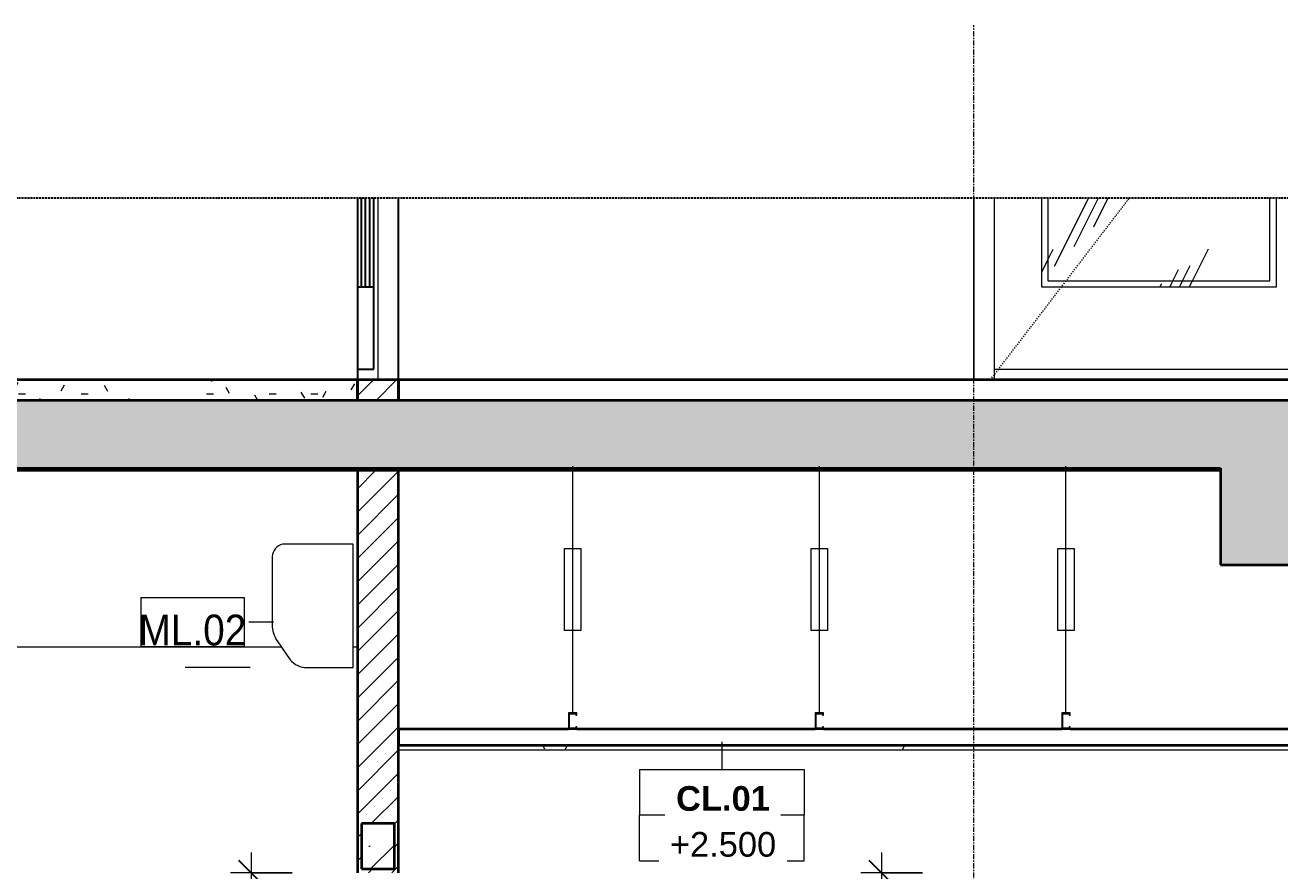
# Model space of a CAD drawing. Header units: millimetres. Extents: x 41758 to 237109, y 3795 to 78637.
# Drawn here: x 114094 to 117147, y 7805 to 9864 of the extents above; entities that cross this region are included whole.
import ezdxf

# ---------------------------------------------------------------- set-up
doc = ezdxf.new("R2010")
doc.units = ezdxf.units.MM
for name, pattern in [('Centre', [31.75, 6.35, -4.7625, 15.875, -4.7625]), ('Dash', [6, 3, -3]), ('Grid Line', [22.225, 12.7, -3.175, 3.175, -3.175]), ('Hidden', [7.14375, 4.7625, -2.38125]), ('IMPORT-CENTER _2_', [40.64, 25.4, -5.08, 5.08, -5.08])]:
    doc.linetypes.add(name, pattern=pattern)
for name, color, linetype, lineweight in [('0-5', 130, 'Continuous', 5), ('A-ANNO-DIMS', 211, 'Continuous', 9), ('A-ANNO-DIMS-50', 211, 'Continuous', 9), ('A-CLNG-1', 250, 'Continuous', 35), ('A-CLNG-FNSH-1', 7, 'Continuous', 18), ('A-CLNG-IDEN', 151, 'Continuous', 9), ('A-CLNG-PATT-1', 7, 'Continuous', 18), ('A-DETL-GENF', 92, 'Continuous', 18), ('A-DETL-GENF-4', 9, 'Continuous', 18), ('A-DETL-GENF-5', 92, 'Hidden', 25), ('A-DETL-GENF-HDLN-1', 7, 'Dash', 18), ('A-DETL-GENF-HDLN-2', 1, 'Continuous', 18), ('A-DETL-MEDM', 33, 'Continuous', 35), ('A-DOOR', 31, 'Continuous', 18), ('A-DOOR-1', 7, 'Continuous', 18), ('A-DOOR-3', 10, 'Continuous', 25), ('A-FLOR-FNSH-1', 250, 'Continuous', 35), ('A-FLOR-LEVL-2', 51, 'Centre', 9), ('A-FLOR-PATT-1', 253, 'Continuous', 18), ('A-FLOR-PATT-4', 67, 'Continuous', 18), ('A-WALL-2', 250, 'Continuous', 35), ('A-WALL-3', 7, 'Continuous', 18), ('A-WALL-PATT-1', 9, 'Continuous', 18), ('G-IMPT', 8, 'Continuous', 18), ('G-IMPT-3', 8, 'IMPORT-CENTER _2_', 18), ('M-EQPM', 50, 'Continuous', 18), ('M-EQPM-1', 7, 'Continuous', 18), ('M-EQPM-2', 50, 'Continuous', 25), ('M-EQPM-IDEN', 50, 'Continuous', 9), ('S-BEAM-2', 7, 'Continuous', 18), ('S-GRID-1', 1, 'Grid Line', 9)]:
    doc.layers.add(name, color=color, linetype=linetype, lineweight=lineweight)
doc.styles.add('Arial_1', font='arial.ttf', dxfattribs={"width": 0.9, "height": 75})
doc.styles.add('Arial_2', font='arial.ttf', dxfattribs={"height": 60})
doc.styles.add('Arial_B_3', font='arialbd.ttf', dxfattribs={"height": 60})
doc.styles.add('UTM Avo', font='', dxfattribs={"width": 0.9, "height": 125})
doc.styles.get('UTM Avo').set_extended_font_data('UTM Avo')
doc.dimstyles.new('1_Dim_chi_tiet_2_5', dxfattribs={"dimscale": 304.8, "dimtxt": 124.912619, "dimasz": 0.19685, "dimexe": 0.164042, "dimexo": 0.0625, "dimgap": 0.016404, "dimtad": 1, "dimdec": 0, "dimrnd": 5, "dimzin": 0, "dimdsep": 46, "dimtxsty": 'UTM Avo', "dimblk1": 'OBLIQUE', "dimblk2": 'OBLIQUE', "dimsah": 1, "dimcen": 0.09, "dimdle": 0.164042, "dimazin": 0, "dimtfac": 1, "dimtdec": 4, "dimtix": 1, "dimtmove": 0, "dimatfit": 3, "dimfxl": 0.328084, "dimfxlon": 1, "dimtvp": 1, "dimtolj": 1, "dimtzin": 0, "dimarcsym": 2})
pattern_1 = [(50, (49918.1, 15875), (364.368, -31.878), [38.1, -419.1]), (355, (49918.1, 15875), (-70.486, 382.113), [30.48, -335.28]), (100.451, (49948.46, 15872.34), (293.885, 350.233), [32.38, -356.18]), (46.184, (49918.1, 15976.6), (542.158, -84.086), [57.15, -628.65]), (96.636, (49963.3, 15969.6), (474.805, 494.855), [48.57, -534.27]), (351.184, (49918.1, 15976.6), (474.81, 494.85), [45.72, -502.92]), (21, (49968.9, 15951.2), (303.228, -204.53), [38.1, -419.1]), (326, (49968.9, 15951.2), (123.604, 368.376), [30.48, -335.28]), (71.451, (49994.17, 15934.16), (426.834, 163.843), [32.38, -356.18]), (37.5, (49918.1, 15875), (6.1766, 169.1102), [3.353, -327.863, 3.353, -337.007, -336.55]), (37.5, (49918.1, 15875), (6.1766, 169.1102), [-671.576, 3.353, -333.197]), (7.5, (49918.1, 15875), (133.639, 200.3615), [3.353, -190.703, 3.353, -320.243, -128.27]), (7.5, (49918.1, 15875), (133.639, 200.3615), [-517.652, 3.353, -124.917]), (327.5, (49804.81, 15875), (271.1818, -11.4584), [3.353, -123.647, 3.353, -392.887, -525.78]), (327.5, (49804.81, 15875), (271.1818, -11.4584), [-523.24, 3.353, -522.427]), (317.5, (49754.01, 15875), (296.2585, 50.853), [3.353, -161.747, 3.353, -259.791, -373.38]), (317.5, (49754.01, 15875), (296.2585, 50.853), [-428.244, 3.353, -370.027]), (45, (49918.1, 15875), (-125.7236, 125.7236), []), (45, (49918.1, 16065.5), (-125.7236, 125.7236), [])]
pattern_2 = [(45, (49918.096, 15875), (-28.28427, 28.28427), [])]
pattern_3 = [(63.435, (49981.6, 15906.75), (-255.583, 766.747), [317.5, -190.5, 317.5, -190.5, -403.903]), (63.435, (49981.6, 15906.75), (-255.583, 766.747), [-1016, 127, -276.9]), (63.435, (49965.7, 15922.6), (-255.583, 766.747), [254, -317.5, 190.5, -190.5, -467.403]), (63.435, (49965.7, 15922.6), (-255.583, 766.747), [-952.5, 222.25, -245.15]), (63.435, (49965.7, 15970.25), (-255.583, 766.747), [190.5, -381, 127, -190.5, -530.903]), (63.435, (49965.7, 15970.25), (-255.583, 766.747), [-889, 285.75, -245.15]), (63.435, (50013.35, 15922.6), (-255.583, 766.747), [190.5, -381, 158.75, -689.653]), (63.435, (50060.97, 15970.25), (-255.583, 766.747), [95.25, -476.25, 63.5, -784.903]), (63.435, (49981.6, 16049.6), (-255.583, 766.747), [63.5, -476.25, 63.5, -254, -562.653]), (63.435, (49981.6, 16049.6), (-255.583, 766.747), [-857.25, 158.75, -403.9]), (63.435, (50267.35, 16002), (-255.583, 766.747), [317.5, -476.25, 381, -251.503]), (63.435, (50267.35, 15954.4), (-255.583, 766.747), [444.5, -317.5, 476.25, -188.003]), (63.435, (50299.1, 15970.25), (-255.583, 766.747), [508, -254, 381, -276.903]), (63.435, (50346.7, 16017.9), (-255.583, 766.747), [317.5, -444.5, 254, -403.903]), (63.435, (50299.1, 16113.1), (-255.583, 766.747), [158.75, -635, 190.5, -435.653]), (63.435, (50394.35, 16065.5), (-255.583, 766.747), [127, -635, 127, -530.903])]
pattern_4 = [(50, (117468.22, 15875), (364.368, -31.878), [38.1, -419.1]), (355, (117468.22, 15875), (-70.486, 382.113), [30.48, -335.28]), (100.451, (117498.6, 15872.34), (293.885, 350.233), [32.38, -356.18]), (46.184, (117468.2, 15976.6), (542.158, -84.086), [57.15, -628.65]), (96.636, (117513.4, 15969.6), (474.805, 494.855), [48.57, -534.27]), (351.184, (117468.2, 15976.6), (474.81, 494.85), [45.72, -502.92]), (21, (117519.02, 15951.2), (303.2285, -204.5305), [38.1, -419.1]), (326, (117519.02, 15951.2), (123.604, 368.376), [30.48, -335.28]), (71.451, (117544.3, 15934.16), (426.834, 163.843), [32.38, -356.18]), (37.5, (117468.22, 15875), (6.1766, 169.1102), [3.353, -327.863, 3.353, -337.007, -336.55]), (37.5, (117468.22, 15875), (6.1766, 169.1102), [-671.576, 3.353, -333.197]), (7.5, (117468.22, 15875), (133.639, 200.3615), [3.353, -190.703, 3.353, -320.243, -128.27]), (7.5, (117468.22, 15875), (133.639, 200.3615), [-517.652, 3.353, -124.917]), (327.5, (117354.94, 15875), (271.1818, -11.4584), [3.353, -123.647, 3.353, -392.887, -525.78]), (327.5, (117354.94, 15875), (271.1818, -11.4584), [-523.24, 3.353, -522.427]), (317.5, (117304.14, 15875), (296.2585, 50.853), [3.353, -161.747, 3.353, -259.791, -373.38]), (317.5, (117304.14, 15875), (296.2585, 50.853), [-428.244, 3.353, -370.027]), (45, (117468.22, 15875), (-125.7236, 125.7236), []), (45, (117468.22, 16065.5), (-125.7236, 125.7236), [])]

# ---------------------------------------------------------------- blocks, each defined once
blk = doc.blocks.new('NCV_TKTC_KET CAU_rvt-6-TKCS_CĂN HỘ LOẠI 6 - MẶT CẮT 5')
at = {"layer": 'A-FLOR-PATT-1'}
h = blk.add_hatch(dxfattribs=at)
h.set_pattern_fill('FP_26', color=256, style=0, pattern_type=2)
h.set_pattern_definition(pattern_1)
h.paths.add_polyline_path([(49452.6, 8780), (49452.6, 8785), (45152.6, 8785), (45152.6, 8780), (49335.7, 8780)])
h.paths.add_polyline_path([(53211.3, 8780), (53211.3, 8785), (52952.6, 8785), (52952.6, 8780), (52988.1, 8780)])
h.paths.add_polyline_path([(49897.6, 8780), (52552.6, 8780), (52552.6, 8785), (49652.6, 8785), (49652.6, 8780)])
h = blk.add_hatch(dxfattribs=at)
h.set_pattern_fill('FP_26', color=256, style=0, pattern_type=2)
h.set_pattern_definition(pattern_1)
h.paths.add_polyline_path([(49452.6, 8780), (49452.6, 8785), (45152.6, 8785), (45152.6, 8780), (49335.7, 8780)])
h.paths.add_polyline_path([(53211.3, 8780), (53211.3, 8785), (52952.6, 8785), (52952.6, 8780), (52988.1, 8780)])
h.paths.add_polyline_path([(49897.6, 8780), (52552.6, 8780), (52552.6, 8785), (49652.6, 8785), (49652.6, 8780)])
at = {"layer": 'A-FLOR-FNSH-1'}
blk.add_line((45152.6, 8780), (49452.6, 8780), dxfattribs=at)
at = {"layer": 'S-BEAM-2'}
for p, q in [((44802.6, 8350), (47167.6, 8350)), ((47342.6, 8350), (47352.6, 8350))]:
    blk.add_line(p, q, dxfattribs=at)
blk = doc.blocks.new('Air_Conditioner_on_wall_20381 - Air_Conditioner_on_wall_20381-806652-TKCS_CĂN HỘ LOẠI 6 - MẶT CẮT 5')
at = {"layer": 'M-EQPM-1'}
for p, q in [((47342.6, 8600), (47170.4, 8600)), ((47342.6, 8300), (47342.6, 8600)), ((47145.2, 8570), (47145.2, 8404.1)), ((47157.2, 8364.8), (47189.2, 8319.1)), ((46963.4, 8300), (46933.5, 8300)), ((46963.4, 8300), (46933.5, 8300)), ((47091.7, 8300), (46933.5, 8300)), ((46963.4, 8300), (46933.5, 8300)), ((46963.4, 8300), (46933.5, 8300)), ((47091.7, 8300), (46933.5, 8300)), ((46963.4, 8300), (46933.5, 8300)), ((46963.4, 8300), (46933.5, 8300)), ((47091.7, 8300), (46933.5, 8300)), ((46963.4, 8300), (46933.5, 8300)), ((46963.4, 8300), (46933.5, 8300)), ((47091.7, 8300), (46933.5, 8300)), ((47230.2, 8300), (47342.6, 8300))]:
    blk.add_line(p, q, dxfattribs=at)
for centre, radius, start, end in [((47178.3, 8567.8), 33.1, 103.7944, 176.2056), ((47224.5, 8406.8), 79.3, 181.9739, 211.9739), ((47230.2, 8353.6), 53.6, 220.0167, 269.9833)]:
    blk.add_arc(centre, radius, start, end, dxfattribs=at)
blk = doc.blocks.new('NCV_TKTC_TANG 2_rvt-6-TKCS_CĂN HỘ LOẠI 6 - MẶT CẮT 5')
at = {"layer": 'A-CLNG-PATT-1'}
h = blk.add_hatch(dxfattribs=at)
h.set_pattern_fill('FP_27', color=256, style=0, pattern_type=2)
h.set_pattern_definition([(0, (49918.1, 15875), (406.4, 101.6), [16.764, -288.036, 16.764, -288.036, -1625.6]), (0, (49918.1, 15875), (406.4, 101.6), [-609.6, 16.764, -592.836, 16.764, -288.036, -711.2]), (0, (49918.1, 15875), (406.4, 101.6), [-1524, 16.764, -186.436, 16.764, -491.236]), (120, (50070.5, 15925.8), (-291.1882, 301.1527), [16.764, -288.036, 16.764, -288.036, -1625.6]), (120, (50070.5, 15925.8), (-291.1882, 301.1527), [-609.6, 16.764, -592.836, 16.764, -288.036, -711.2]), (120, (50070.5, 15925.8), (-291.1882, 301.1527), [-1524, 16.764, -186.436, 16.764, -491.236]), (240, (50121.3, 16129), (-115.2118, -402.7527), [16.764, -288.036, 16.764, -288.036, -1625.6]), (240, (50121.3, 16129), (-115.2118, -402.7527), [-609.6, 16.764, -592.836, 16.764, -288.036, -711.2]), (240, (50121.3, 16129), (-115.2118, -402.7527), [-1524, 16.764, -186.436, 16.764, -491.236])])
h.paths.add_polyline_path([(49952.6, 8100), (49962.6, 8100), (49962.6, 8110), (47452.6, 8110), (47452.6, 8100), (49952.5, 8100)])
at = {"layer": 'A-WALL-PATT-1'}
h = blk.add_hatch(dxfattribs=at)
h.set_pattern_fill('FP_25', color=256, style=0, pattern_type=2)
h.set_pattern_definition(pattern_2)
h.paths.add_polyline_path([(47452.6, 5550), (47452.6, 5600), (47352.6, 5600), (47352.6, 5550), (47425.2, 5550)])
h.paths.add_polyline_path([(47352.6, 7800), (47452.6, 7800), (47452.6, 8780), (47352.6, 8780), (47352.6, 7810)])
h.paths.add_polyline_path([(47362.6, 7810), (47362.6, 7920), (47442.6, 7920), (47442.6, 7810), (47425.2, 7810)])
at = {"layer": 'A-CLNG-1'}
for p, q in [((45152.6, 8780), (47352.6, 8780)), ((47352.6, 8780), (47352.6, 8785)), ((47866.5, 8150), (47452.6, 8150)), ((47452.6, 8150), (47452.6, 8110)), ((48466.5, 8150), (47886.5, 8150)), ((49066.5, 8150), (48486.5, 8150)), ((49666.5, 8150), (49086.5, 8150)), ((49962.6, 8110), (47452.6, 8110))]:
    blk.add_line(p, q, dxfattribs=at)
at = {"layer": 'A-CLNG-FNSH-1'}
for p, q in [((47452.6, 8110), (47452.6, 8100)), ((47452.6, 8100), (49962.6, 8100))]:
    blk.add_line(p, q, dxfattribs=at)
at = {"layer": 'A-WALL-2'}
for p, q in [((47452.6, 8780), (47352.6, 8780)), ((47352.6, 8780), (47352.6, 7800)), ((47452.6, 7800), (47452.6, 8780))]:
    blk.add_line(p, q, dxfattribs=at)
at = {"layer": 'M-EQPM'}
blk.add_blockref('Air_Conditioner_on_wall_20381 - Air_Conditioner_on_wall_20381-806652-TKCS_CĂN HỘ LOẠI 6 - MẶT CẮT 5', (0, 0), dxfattribs=at)
blk = doc.blocks.new('DOOR_CW_01 CANH MO-PANEL KINH - DIW_01-900x2200-CỬA GỖ VÂN LAMINATE-V71-TKCS_CĂN HỘ LOẠI 6 - MẶT CẮT 5')
at = {"layer": 'A-DOOR-1'}
for p, q in [((47352.6, 9442.8), (47352.6, 9000)), ((47402.6, 9442.8), (47402.6, 9000)), ((47452.6, 9442.8), (47452.6, 9000))]:
    blk.add_line(p, q, dxfattribs=at)
at = {"layer": 'A-DOOR-3'}
for p, q in [((47352.6, 9442.8), (47352.6, 9000)), ((47352.6, 9442.8), (47352.6, 9000)), ((47362.6, 9226), (47362.6, 9442.8)), ((47372.6, 9226), (47372.6, 9442.8)), ((47382.6, 9226), (47382.6, 9442.8)), ((47392.6, 9026), (47392.6, 9442.8)), ((47452.6, 9000), (47452.6, 9442.8)), ((47452.6, 9000), (47452.6, 9442.8)), ((47392.6, 9226), (47352.6, 9226)), ((47352.6, 9026), (47392.6, 9026))]:
    blk.add_line(p, q, dxfattribs=at)
blk = doc.blocks.new('DOOR_CW_01 CANH MO-PANEL KINH - DIW_01-900x2200-CỬA GỖ VÂN LAMINATE-V72-TKCS_CĂN HỘ LOẠI 6 - MẶT CẮT 5')
at = {"layer": 'A-DETL-GENF-HDLN-2'}
h = blk.add_hatch(dxfattribs=at)
h.set_pattern_fill('FP_31', color=256, style=0, pattern_type=2)
h.set_pattern_definition(pattern_3)
h.paths.add_polyline_path([(49279.5, 9226), (49587.6, 9226), (49587.6, 9442.8), (49572.6, 9442.8), (49572.6, 9241), (49032.6, 9241), (49032.6, 9442.8), (49017.6, 9442.8), (49017.6, 9226), (49032.7, 9226)])
h = blk.add_hatch(dxfattribs=at)
h.set_pattern_fill('FP_31', color=256, style=0, pattern_type=2)
h.set_pattern_definition(pattern_3)
h.paths.add_polyline_path([(49279.5, 9241), (49572.6, 9241), (49572.6, 9442.8), (49032.6, 9442.8), (49032.6, 9241)])
at = {"layer": 'A-DETL-GENF-HDLN-1'}
blk.add_line((48892.6, 9000), (49230.8, 9442.8), dxfattribs=at)
at = {"layer": 'A-DOOR-1'}
for p, q in [((48852.6, 9442.8), (48852.6, 9000)), ((48902.6, 9000), (48902.6, 9442.8)), ((49017.6, 9226), (49017.6, 9442.8)), ((49032.6, 9442.8), (49032.6, 9241)), ((49572.6, 9241), (49572.6, 9442.8)), ((49587.6, 9442.8), (49587.6, 9226)), ((49702.6, 9442.8), (49702.6, 9000)), ((49752.6, 9000), (49752.6, 9442.8)), ((49587.6, 9226), (49017.6, 9226)), ((49032.6, 9241), (49572.6, 9241)), ((48902.6, 9026), (49702.6, 9026))]:
    blk.add_line(p, q, dxfattribs=at)
blk = doc.blocks.new('NCV_TKTC_TANG 3 - 4_rvt-7-TKCS_CĂN HỘ LOẠI 6 - MẶT CẮT 5')
at = {"layer": 'A-FLOR-PATT-4'}
h = blk.add_hatch(dxfattribs=at)
h.set_pattern_fill('FP_29', color=256, style=0, pattern_type=2)
h.set_pattern_definition([(0, (49918.096, 15875), (203.2, 50.8), [16.764, -135.636, 16.764, -135.636, -812.8]), (0, (49918.096, 15875), (203.2, 50.8), [-304.8, 16.764, -288.036, 16.764, -135.636, -355.6]), (0, (49918.096, 15875), (203.2, 50.8), [-762, 16.764, -84.836, 16.764, -237.236]), (120, (49994.296, 15900.4), (-145.5941, 150.57636), [16.764, -135.636, 16.764, -135.636, -812.8]), (120, (49994.296, 15900.4), (-145.5941, 150.57636), [-304.8, 16.764, -288.036, 16.764, -135.636, -355.6]), (120, (49994.296, 15900.4), (-145.5941, 150.57636), [-762, 16.764, -84.836, 16.764, -237.236]), (240, (50019.696, 16002), (-57.6059, -201.37636), [16.764, -135.636, 16.764, -135.636, -812.8]), (240, (50019.696, 16002), (-57.6059, -201.37636), [-304.8, 16.764, -288.036, 16.764, -135.636, -355.6]), (240, (50019.696, 16002), (-57.6059, -201.37636), [-762, 16.764, -84.836, 16.764, -237.236])])
h.paths.add_polyline_path([(44652.6, 8950), (47352.6, 8950), (47352.6, 9000), (44652.6, 9000)])
at = {"layer": 'A-WALL-PATT-1'}
h = blk.add_hatch(dxfattribs=at)
h.set_pattern_fill('FP_25', color=256, style=0, pattern_type=2)
h.set_pattern_definition(pattern_2)
h.paths.add_polyline_path([(47425.2, 8950), (47452.6, 8950), (47452.6, 9000), (47352.6, 9000), (47352.6, 8950), (47402.6, 8950)])
at = {"layer": 'A-FLOR-FNSH-1'}
for p, q in [((47352.6, 9000), (44652.6, 9000)), ((47352.6, 8950), (47352.6, 9000)), ((52652.6, 9000), (47452.6, 9000)), ((47452.6, 9000), (47452.6, 8950))]:
    blk.add_line(p, q, dxfattribs=at)
at = {"layer": 'A-WALL-2'}
for p, q in [((47452.6, 9000), (47352.6, 9000)), ((47352.6, 9000), (47352.6, 8950)), ((47452.6, 8950), (47452.6, 9000))]:
    blk.add_line(p, q, dxfattribs=at)
at = {"layer": 'A-WALL-3'}
for p, q in [((48852.6, 9100), (48852.6, 9442.8)), ((48852.6, 9000), (48852.6, 9100))]:
    blk.add_line(p, q, dxfattribs=at)
at = {"layer": 'A-DOOR'}
for name in ['DOOR_CW_01 CANH MO-PANEL KINH - DIW_01-900x2200-CỬA GỖ VÂN LAMINATE-V71-TKCS_CĂN HỘ LOẠI 6 - MẶT CẮT 5', 'DOOR_CW_01 CANH MO-PANEL KINH - DIW_01-900x2200-CỬA GỖ VÂN LAMINATE-V72-TKCS_CĂN HỘ LOẠI 6 - MẶT CẮT 5']:
    blk.add_blockref(name, (0, 0), dxfattribs=at)
blk = doc.blocks.new('TKTC_XREF_251221_MB TANG 2-7 - TKTC_XREF_260130_MB TANG 2-5_dwg_$cc-4746802-TKCS_CĂN HỘ LOẠI 6 - MẶT CẮT 5')
at = {"layer": 'G-IMPT-3'}
for p, q in [((46981.2, 5600), (46860.1, 5600)), ((46921.1, 5600), (46920.2, 5600))]:
    blk.add_line(p, q, dxfattribs=at)
at = {"layer": 'M-EQPM'}
for p, q in [((46965.6, 5600), (46875.7, 5600)), ((46875.7, 5600), (46920.7, 5600)), ((46920.3, 5600), (46920.3, 5600)), ((46920.7, 5600), (46965.6, 5600))]:
    blk.add_line(p, q, dxfattribs=at)
blk = doc.blocks.new('TKTC_XREF_251221_MB TANG 2-7 - TKTC_XREF_260130_MB TANG 2-5_dwg_CUM U_DN100-4746799-TKCS_CĂN HỘ LOẠI 6 - MẶT CẮT 5')
at = {"layer": 'G-IMPT'}
for p, q in [((46864.4, 5600), (46866.6, 5600)), ((46865.5, 5600), (46872.3, 5600)), ((46865.8, 5600), (46866.2, 5600)), ((46975.1, 5600), (46866.2, 5600)), ((46866.6, 5600), (46871.2, 5600)), ((46866.7, 5600), (46866.6, 5600)), ((46866.9, 5600), (46867.6, 5600)), ((46867.6, 5600), (46870.1, 5600)), ((46867.6, 5600), (46870.2, 5600)), ((46867.6, 5600), (46870.2, 5600)), ((46870.1, 5600), (46870.9, 5600)), ((46871.2, 5600), (46873.5, 5600)), ((46871.2, 5600), (46871.2, 5600)), ((46968.8, 5600), (46872.5, 5600)), ((46965.6, 5600), (46875.7, 5600)), ((46967, 5600), (46969.3, 5600)), ((46968.1, 5600), (46975, 5600)), ((46969.3, 5600), (46973.8, 5600)), ((46969.3, 5600), (46969.3, 5600)), ((46969.5, 5600), (46970.2, 5600)), ((46970.2, 5600), (46972.8, 5600)), ((46970.3, 5600), (46972.8, 5600)), ((46970.3, 5600), (46972.8, 5600)), ((46972.8, 5600), (46973.5, 5600)), ((46973.8, 5600), (46976.1, 5600)), ((46973.8, 5600), (46973.8, 5600)), ((46974.7, 5600), (46975.1, 5600))]:
    blk.add_line(p, q, dxfattribs=at)
at = {"layer": 'G-IMPT', "flags": 128}
for points in [[(46864.4, 5600), (46862.9, 5600), (46862.9, 5600), (46875, 5600), (46875, 5600), (46873.5, 5600)], [(46873.5, 5600), (46873.5, 5600), (46864.4, 5600), (46864.4, 5600)], [(46866.9, 5600), (46866.9, 5600), (46870.9, 5600), (46870.9, 5600)], [(46872.1, 5600), (46872.5, 5600), (46875.7, 5600)], [(46967, 5600), (46965.5, 5600), (46965.5, 5600), (46977.7, 5600), (46977.6, 5600), (46976.1, 5600)], [(46968.4, 5600), (46968.8, 5600), (46965.6, 5600)], [(46976.1, 5600), (46976.1, 5600), (46967, 5600), (46967, 5600)], [(46969.5, 5600), (46969.5, 5600), (46973.5, 5600), (46973.6, 5600)]]:
    blk.add_lwpolyline(points, dxfattribs=at)
blk = doc.blocks.new('TKTC_XREF_251221_MB TANG 2-7 - TKTC_XREF_260130_MB TANG 2-5_dwg_$cc-4746807-TKCS_CĂN HỘ LOẠI 6 - MẶT CẮT 5')
at = {"layer": 'G-IMPT-3'}
for p, q in [((46756.9, 5600), (46603.9, 5600)), ((46680.5, 5600), (46680.3, 5600))]:
    blk.add_line(p, q, dxfattribs=at)
at = {"layer": 'M-EQPM'}
for p, q in [((46737.3, 5600), (46623.6, 5600)), ((46623.6, 5600), (46680.4, 5600)), ((46680.4, 5600), (46680.4, 5600)), ((46680.4, 5600), (46737.3, 5600))]:
    blk.add_line(p, q, dxfattribs=at)
blk = doc.blocks.new('TKTC_XREF_251221_MB TANG 2-7 - TKTC_XREF_260130_MB TANG 2-5_dwg_CUM U_DN100-4746796-TKCS_CĂN HỘ LOẠI 6 - MẶT CẮT 5')
at = {"layer": 'G-IMPT'}
for p, q in [((46611.8, 5600), (46608.9, 5600)), ((46618.9, 5600), (46610.3, 5600)), ((46610.6, 5600), (46610.7, 5600)), ((46610.7, 5600), (46748.3, 5600)), ((46617.5, 5600), (46611.8, 5600)), ((46611.8, 5600), (46611.8, 5600)), ((46613, 5600), (46612.1, 5600)), ((46616.2, 5600), (46613, 5600)), ((46616.2, 5600), (46613, 5600)), ((46616.2, 5600), (46613, 5600)), ((46617.2, 5600), (46616.2, 5600)), ((46620.4, 5600), (46617.5, 5600)), ((46617.5, 5600), (46617.5, 5600)), ((46618.7, 5600), (46740.4, 5600)), ((46622.7, 5600), (46736.4, 5600)), ((46741.4, 5600), (46738.6, 5600)), ((46748.6, 5600), (46740, 5600)), ((46747.2, 5600), (46741.4, 5600)), ((46741.4, 5600), (46741.4, 5600)), ((46742.7, 5600), (46741.7, 5600)), ((46745.9, 5600), (46742.7, 5600)), ((46745.9, 5600), (46742.7, 5600)), ((46745.9, 5600), (46742.7, 5600)), ((46746.8, 5600), (46745.9, 5600)), ((46750, 5600), (46747.2, 5600)), ((46747.2, 5600), (46747.2, 5600)), ((46748.3, 5600), (46748.3, 5600))]:
    blk.add_line(p, q, dxfattribs=at)
at = {"layer": 'G-IMPT', "flags": 128}
for points in [[(46620.4, 5600), (46622.3, 5600), (46622.3, 5600), (46607, 5600), (46607, 5600), (46608.9, 5600)], [(46608.9, 5600), (46608.9, 5600), (46620.4, 5600), (46620.4, 5600)], [(46617.2, 5600), (46617.2, 5600), (46612.1, 5600), (46612.1, 5600)], [(46618.6, 5600), (46618.7, 5600), (46622.7, 5600)], [(46740.3, 5600), (46740.4, 5600), (46736.4, 5600)], [(46750, 5600), (46752, 5600), (46752, 5600), (46736.6, 5600), (46736.6, 5600), (46738.6, 5600)], [(46738.6, 5600), (46738.6, 5600), (46750, 5600), (46750, 5600)], [(46746.9, 5600), (46746.8, 5600), (46741.7, 5600), (46741.7, 5600)]]:
    blk.add_lwpolyline(points, dxfattribs=at)
blk = doc.blocks.new('TKTC_XREF_251221_MB TANG 2-7 - TKTC_XREF_260130_MB TANG 2-5_dwg_$cc-4746806-TKCS_CĂN HỘ LOẠI 6 - MẶT CẮT 5')
at = {"layer": 'G-IMPT-3'}
for p, q in [((47077.4, 5600), (47230.4, 5600)), ((47153.9, 5600), (47153.8, 5600))]:
    blk.add_line(p, q, dxfattribs=at)
at = {"layer": 'M-EQPM'}
for p, q in [((47153.9, 5600), (47097, 5600)), ((47097, 5600), (47210.7, 5600)), ((47153.8, 5600), (47153.8, 5600)), ((47210.7, 5600), (47153.9, 5600))]:
    blk.add_line(p, q, dxfattribs=at)
blk = doc.blocks.new('TKTC_XREF_251221_MB TANG 2-7 - TKTC_XREF_260130_MB TANG 2-5_dwg_$cc-4746801-TKCS_CĂN HỘ LOẠI 6 - MẶT CẮT 5')
at = {"layer": 'G-IMPT-3'}
for p, q in [((47352.3, 5600), (47231.2, 5600)), ((47292.2, 5600), (47291.3, 5600))]:
    blk.add_line(p, q, dxfattribs=at)
at = {"layer": 'M-EQPM'}
for p, q in [((47336.8, 5600), (47246.8, 5600)), ((47246.8, 5600), (47291.8, 5600)), ((47291.4, 5600), (47291.4, 5600)), ((47291.8, 5600), (47336.8, 5600))]:
    blk.add_line(p, q, dxfattribs=at)
blk = doc.blocks.new('TKTC_XREF_251221_MB TANG 2-7 - TKTC_XREF_251221_MB TANG 2-7-V70-TKCS_CĂN HỘ LOẠI 6 - MẶT CẮT 5')
at = {"layer": 'M-EQPM'}
for p, q in [((46603.1, 9000), (46603.4, 9000)), ((47353.3, 9000), (46603.1, 9000)), ((46603.4, 9000), (47353.6, 9000)), ((47353.6, 9000), (47353.3, 9000)), ((47753.2, 9000), (47753.5, 9000)), ((48503.4, 9000), (47753.2, 9000)), ((47753.5, 9000), (48503.7, 9000)), ((48503.7, 9000), (48503.4, 9000))]:
    blk.add_line(p, q, dxfattribs=at)
at = {"layer": 'M-EQPM-2'}
for p, q in [((44802.6, 9000), (49452.6, 9000)), ((49452.6, 9000), (52927.6, 9000))]:
    blk.add_line(p, q, dxfattribs=at)
for name, p in [('TKTC_XREF_251221_MB TANG 2-7 - TKTC_XREF_260130_MB TANG 2-5_dwg_$cc-4746807-TKCS_CĂN HỘ LOẠI 6 - MẶT CẮT 5', (0, 3400)), ('TKTC_XREF_251221_MB TANG 2-7 - TKTC_XREF_260130_MB TANG 2-5_dwg_CUM U_DN100-4746796-TKCS_CĂN HỘ LOẠI 6 - MẶT CẮT 5', (0, 3400)), ('TKTC_XREF_251221_MB TANG 2-7 - TKTC_XREF_260130_MB TANG 2-5_dwg_$cc-4746802-TKCS_CĂN HỘ LOẠI 6 - MẶT CẮT 5', (0, 3400)), ('TKTC_XREF_251221_MB TANG 2-7 - TKTC_XREF_260130_MB TANG 2-5_dwg_CUM U_DN100-4746799-TKCS_CĂN HỘ LOẠI 6 - MẶT CẮT 5', (0, 3400)), ('TKTC_XREF_251221_MB TANG 2-7 - TKTC_XREF_260130_MB TANG 2-5_dwg_$cc-4746806-TKCS_CĂN HỘ LOẠI 6 - MẶT CẮT 5', (0, 3400)), ('TKTC_XREF_251221_MB TANG 2-7 - TKTC_XREF_260130_MB TANG 2-5_dwg_CUM U_DN100-4746796-TKCS_CĂN HỘ LOẠI 6 - MẶT CẮT 5', (474.3, 3400)), ('TKTC_XREF_251221_MB TANG 2-7 - TKTC_XREF_260130_MB TANG 2-5_dwg_$cc-4746801-TKCS_CĂN HỘ LOẠI 6 - MẶT CẮT 5', (0, 3400)), ('TKTC_XREF_251221_MB TANG 2-7 - TKTC_XREF_260130_MB TANG 2-5_dwg_CUM U_DN100-4746799-TKCS_CĂN HỘ LOẠI 6 - MẶT CẮT 5', (371.1, 3400)), ('TKTC_XREF_251221_MB TANG 2-7 - TKTC_XREF_260130_MB TANG 2-5_dwg_$cc-4746807-TKCS_CĂN HỘ LOẠI 6 - MẶT CẮT 5', (1150.1, 3400)), ('TKTC_XREF_251221_MB TANG 2-7 - TKTC_XREF_260130_MB TANG 2-5_dwg_CUM U_DN100-4746796-TKCS_CĂN HỘ LOẠI 6 - MẶT CẮT 5', (1150.1, 3400)), ('TKTC_XREF_251221_MB TANG 2-7 - TKTC_XREF_260130_MB TANG 2-5_dwg_$cc-4746802-TKCS_CĂN HỘ LOẠI 6 - MẶT CẮT 5', (1150.1, 3400)), ('TKTC_XREF_251221_MB TANG 2-7 - TKTC_XREF_260130_MB TANG 2-5_dwg_CUM U_DN100-4746799-TKCS_CĂN HỘ LOẠI 6 - MẶT CẮT 5', (1150.1, 3400)), ('TKTC_XREF_251221_MB TANG 2-7 - TKTC_XREF_260130_MB TANG 2-5_dwg_$cc-4746806-TKCS_CĂN HỘ LOẠI 6 - MẶT CẮT 5', (1150.1, 3400)), ('TKTC_XREF_251221_MB TANG 2-7 - TKTC_XREF_260130_MB TANG 2-5_dwg_CUM U_DN100-4746796-TKCS_CĂN HỘ LOẠI 6 - MẶT CẮT 5', (1624.4, 3400)), ('TKTC_XREF_251221_MB TANG 2-7 - TKTC_XREF_260130_MB TANG 2-5_dwg_$cc-4746801-TKCS_CĂN HỘ LOẠI 6 - MẶT CẮT 5', (1150.1, 3400)), ('TKTC_XREF_251221_MB TANG 2-7 - TKTC_XREF_260130_MB TANG 2-5_dwg_CUM U_DN100-4746799-TKCS_CĂN HỘ LOẠI 6 - MẶT CẮT 5', (1521.2, 3400))]:
    blk.add_blockref(name, p)
blk = doc.blocks.new('BORDER VIEW - BORDER VIEW-2612583-TKCS_CĂN HỘ LOẠI 6 - MẶT CẮT 5')
at = {"layer": 'A-DETL-GENF-5'}
blk.add_line((44242.6, 9442.8), (53061.3, 9442.8), dxfattribs=at)
blk = doc.blocks.new('Repeating Detail - THANH TREO TRẦN 600-354052-TKCS_CĂN HỘ LOẠI 6 - MẶT CẮT 5')
at = {"layer": 'A-DETL-GENF'}
for points in [[(47884, 8150), (47886.5, 8150), (47886.5, 8156), (47884, 8156), (47884, 8152.5), (47869, 8152.5), (47869, 8187.5), (47884, 8187.5), (47884, 8184), (47886.5, 8184), (47886.5, 8190), (47866.5, 8190), (47866.5, 8150), (47869, 8150)], [(48484, 8150), (48486.5, 8150), (48486.5, 8156), (48484, 8156), (48484, 8152.5), (48469, 8152.5), (48469, 8187.5), (48484, 8187.5), (48484, 8184), (48486.5, 8184), (48486.5, 8190), (48466.5, 8190), (48466.5, 8150), (48469, 8150)], [(49084, 8150), (49086.5, 8150), (49086.5, 8156), (49084, 8156), (49084, 8152.5), (49069, 8152.5), (49069, 8187.5), (49084, 8187.5), (49084, 8184), (49086.5, 8184), (49086.5, 8190), (49066.5, 8190), (49066.5, 8150), (49069, 8150)], [(49684, 8150), (49686.5, 8150), (49686.5, 8156), (49684, 8156), (49684, 8152.5), (49669, 8152.5), (49669, 8187.5), (49684, 8187.5), (49684, 8184), (49686.5, 8184), (49686.5, 8190), (49666.5, 8190), (49666.5, 8150), (49669, 8150)]]:
    blk.add_hatch(color=256, dxfattribs=at).paths.add_polyline_path(points)
for p, q in [((47876.5, 8190), (47876.5, 8790)), ((48476.5, 8190), (48476.5, 8790)), ((49076.5, 8190), (49076.5, 8790)), ((49676.5, 8190), (49676.5, 8790)), ((47856.5, 8590), (47896.5, 8590)), ((47856.5, 8390), (47856.5, 8590)), ((47896.5, 8590), (47896.5, 8390)), ((48456.5, 8590), (48496.5, 8590)), ((48456.5, 8390), (48456.5, 8590)), ((48496.5, 8590), (48496.5, 8390)), ((49056.5, 8590), (49096.5, 8590)), ((49056.5, 8390), (49056.5, 8590)), ((49096.5, 8590), (49096.5, 8390)), ((49656.5, 8590), (49696.5, 8590)), ((49656.5, 8390), (49656.5, 8590)), ((49696.5, 8590), (49696.5, 8390)), ((47896.5, 8390), (47856.5, 8390)), ((48496.5, 8390), (48456.5, 8390)), ((49096.5, 8390), (49056.5, 8390)), ((49696.5, 8390), (49656.5, 8390)), ((47886.5, 8190), (47866.5, 8190)), ((47866.5, 8190), (47866.5, 8150)), ((47886.5, 8190), (47866.5, 8190)), ((47866.5, 8190), (47866.5, 8150)), ((47869, 8187.5), (47884, 8187.5)), ((47869, 8152.5), (47869, 8187.5)), ((47869, 8152.5), (47869, 8187.5)), ((47869, 8187.5), (47884, 8187.5)), ((47884, 8187.5), (47884, 8184)), ((47884, 8187.5), (47884, 8184)), ((47884, 8184), (47886.5, 8184)), ((47884, 8184), (47886.5, 8184)), ((47886.5, 8184), (47886.5, 8190)), ((47886.5, 8184), (47886.5, 8190)), ((48486.5, 8190), (48466.5, 8190)), ((48466.5, 8190), (48466.5, 8150)), ((48486.5, 8190), (48466.5, 8190)), ((48466.5, 8190), (48466.5, 8150)), ((48469, 8187.5), (48484, 8187.5)), ((48469, 8152.5), (48469, 8187.5)), ((48469, 8152.5), (48469, 8187.5)), ((48469, 8187.5), (48484, 8187.5)), ((48484, 8187.5), (48484, 8184)), ((48484, 8187.5), (48484, 8184)), ((48484, 8184), (48486.5, 8184)), ((48484, 8184), (48486.5, 8184)), ((48486.5, 8184), (48486.5, 8190)), ((48486.5, 8184), (48486.5, 8190)), ((49086.5, 8190), (49066.5, 8190)), ((49066.5, 8190), (49066.5, 8150)), ((49086.5, 8190), (49066.5, 8190)), ((49066.5, 8190), (49066.5, 8150)), ((49069, 8187.5), (49084, 8187.5)), ((49069, 8152.5), (49069, 8187.5)), ((49069, 8152.5), (49069, 8187.5)), ((49069, 8187.5), (49084, 8187.5)), ((49084, 8187.5), (49084, 8184)), ((49084, 8187.5), (49084, 8184)), ((49084, 8184), (49086.5, 8184)), ((49084, 8184), (49086.5, 8184)), ((49086.5, 8184), (49086.5, 8190)), ((49086.5, 8184), (49086.5, 8190)), ((49686.5, 8190), (49666.5, 8190)), ((49666.5, 8190), (49666.5, 8150)), ((49686.5, 8190), (49666.5, 8190)), ((49666.5, 8190), (49666.5, 8150)), ((49669, 8187.5), (49684, 8187.5)), ((49669, 8152.5), (49669, 8187.5)), ((49669, 8152.5), (49669, 8187.5)), ((49669, 8187.5), (49684, 8187.5)), ((49684, 8187.5), (49684, 8184)), ((49684, 8187.5), (49684, 8184)), ((49684, 8184), (49686.5, 8184)), ((49684, 8184), (49686.5, 8184)), ((49686.5, 8184), (49686.5, 8190)), ((49686.5, 8184), (49686.5, 8190)), ((47884, 8152.5), (47869, 8152.5)), ((47884, 8152.5), (47869, 8152.5)), ((47886.5, 8156), (47884, 8156)), ((47884, 8156), (47884, 8152.5)), ((47886.5, 8156), (47884, 8156)), ((47884, 8156), (47884, 8152.5)), ((47886.5, 8150), (47886.5, 8156)), ((47886.5, 8150), (47886.5, 8156)), ((48484, 8152.5), (48469, 8152.5)), ((48484, 8152.5), (48469, 8152.5)), ((48486.5, 8156), (48484, 8156)), ((48484, 8156), (48484, 8152.5)), ((48486.5, 8156), (48484, 8156)), ((48484, 8156), (48484, 8152.5)), ((48486.5, 8150), (48486.5, 8156)), ((48486.5, 8150), (48486.5, 8156)), ((49084, 8152.5), (49069, 8152.5)), ((49084, 8152.5), (49069, 8152.5)), ((49086.5, 8156), (49084, 8156)), ((49084, 8156), (49084, 8152.5)), ((49086.5, 8156), (49084, 8156)), ((49084, 8156), (49084, 8152.5)), ((49086.5, 8150), (49086.5, 8156)), ((49086.5, 8150), (49086.5, 8156)), ((49684, 8152.5), (49669, 8152.5)), ((49684, 8152.5), (49669, 8152.5)), ((49686.5, 8156), (49684, 8156)), ((49684, 8156), (49684, 8152.5)), ((49686.5, 8156), (49684, 8156)), ((49684, 8156), (49684, 8152.5)), ((49686.5, 8150), (49686.5, 8156)), ((49686.5, 8150), (49686.5, 8156)), ((47866.5, 8150), (47886.5, 8150)), ((47866.5, 8150), (47886.5, 8150)), ((48466.5, 8150), (48486.5, 8150)), ((48466.5, 8150), (48486.5, 8150)), ((49066.5, 8150), (49086.5, 8150)), ((49066.5, 8150), (49086.5, 8150)), ((49666.5, 8150), (49686.5, 8150)), ((49666.5, 8150), (49686.5, 8150))]:
    blk.add_line(p, q, dxfattribs=at)
blk = doc.blocks.new('DIMBLOCK117-TKCS_CĂN HỘ LOẠI 6 - MẶT CẮT 5')
at = {"layer": 'A-ANNO-DIMS-50'}
for p, q in [((114644.4, 7850), (114644.4, 5550)), ((114744.4, 7800), (114594.4, 7800)), ((114644.4, 7800), (114744.4, 7800)), ((114744.4, 5600), (114594.4, 5600)), ((114644.4, 5600), (114744.4, 5600))]:
    blk.add_line(p, q, dxfattribs=at)
at = {"layer": 'A-ANNO-DIMS-50', "lineweight": 25}
for p, q in [((114644.4, 7800), (114614.4, 7830)), ((114644.4, 7800), (114674.4, 7770)), ((114644.4, 5600), (114614.4, 5630)), ((114644.4, 5600), (114674.4, 5570))]:
    blk.add_line(p, q, dxfattribs=at)
at = {"layer": 'A-ANNO-DIMS-50', "color": 0, "insert": (114482, 6528.8), "char_height": 125, "width": 410.824, "attachment_point": 1, "rotation": 90, "line_spacing_factor": 1.110334, "style": 'UTM Avo'}
blk.add_mtext('2200', dxfattribs=at)
blk = doc.blocks.new('_Oblique')
at = {"color": 0, "linetype": 'ByBlock', "lineweight": -2}
blk.add_line((-0.5, -0.5), (0.5, 0.5), dxfattribs=at)
blk = doc.blocks.new('DIMBLOCK118-TKCS_CĂN HỘ LOẠI 6 - MẶT CẮT 5')
at = {"layer": 'A-ANNO-DIMS-50'}
for p, q in [((116177.9, 7850), (116177.9, 5550)), ((116277.9, 7800), (116127.9, 7800)), ((116177.9, 7800), (116277.9, 7800)), ((116277.9, 5600), (116127.9, 5600)), ((116177.9, 5600), (116277.9, 5600))]:
    blk.add_line(p, q, dxfattribs=at)
at = {"layer": 'A-ANNO-DIMS-50', "lineweight": 25}
for p, q in [((116177.9, 7800), (116147.9, 7830)), ((116177.9, 7800), (116207.9, 7770)), ((116177.9, 5600), (116147.9, 5630)), ((116177.9, 5600), (116207.9, 5570))]:
    blk.add_line(p, q, dxfattribs=at)
at = {"layer": 'A-ANNO-DIMS-50', "color": 0, "insert": (116015.5, 6528.8), "char_height": 125, "width": 410.824, "attachment_point": 1, "rotation": 90, "line_spacing_factor": 1.110334, "style": 'UTM Avo'}
blk.add_mtext('2200', dxfattribs=at)
blk = doc.blocks.new('M_ME Tag - Boxed-4073756-TKCS_CĂN HỘ LOẠI 6 - MẶT CẮT 5')
at = {"layer": 'M-EQPM-IDEN'}
for p, q in [((46827, 8350.6), (46827, 8470.6)), ((46827, 8470.6), (47077, 8470.6)), ((47077, 8470.6), (47077, 8350.6)), ((47077, 8350.6), (46827, 8350.6))]:
    blk.add_line(p, q, dxfattribs=at)
blk = doc.blocks.new('M_Ceiling Tag w Height - M_Ceiling Tag w Height-4076435-TKCS_CĂN HỘ LOẠI 6 - MẶT CẮT 5')
at = {"layer": 'A-CLNG-IDEN'}
for p, q in [((48038.6, 8052.1), (48038.6, 7940.9)), ((48038.6, 8052.1), (48439.8, 8052.1)), ((48439.8, 8052.1), (48439.8, 7940.9)), ((48038.6, 7829.6), (48038.6, 7940.9)), ((48439.8, 7940.9), (48038.6, 7940.9)), ((48439.8, 7829.6), (48439.8, 7940.9)), ((48038.6, 7829.6), (48439.8, 7829.6))]:
    blk.add_line(p, q, dxfattribs=at)

msp = doc.modelspace()

# ---------------------------------------------------------------- hatches: boundary and pattern name
at = {"layer": 'A-DETL-GENF-4'}
h = msp.add_hatch(dxfattribs=at)
h.set_pattern_fill('FP_26', color=256, style=0, pattern_type=2)
h.set_pattern_definition(pattern_4)
h.paths.add_polyline_path([(112202.7, 5100), (112702.8, 5100), (112702.8, 5350), (117002.8, 5350), (117002.8, 5150), (117202.8, 5150), (117202.8, 5350), (120102.8, 5350), (120102.8, 5100), (120502.8, 5100), (120502.8, 5350), (120761.4, 5350), (120761.4, 5550), (111642.7, 5550), (111642.7, 5350), (112002.8, 5350), (112002.8, 5100)])
h.paths.add_polyline_path([(120202.7, 8500), (120502.8, 8500), (120502.8, 8785), (120761.4, 8785), (120761.4, 8950), (111642.7, 8950), (111642.7, 8760), (112002.8, 8760), (112002.8, 8500), (112702.8, 8500), (112702.8, 8785), (117002.8, 8785), (117002.8, 8550), (117202.8, 8550), (117202.8, 8785), (120102.8, 8785), (120102.8, 8500), (120127.7, 8500)])
h = msp.add_hatch(dxfattribs=at)
h.set_pattern_fill('FP_26', color=256, style=0, pattern_type=2)
h.set_pattern_definition(pattern_4)
h.paths.add_polyline_path([(114992.7, 7810), (114992.7, 7920), (114912.7, 7920), (114912.7, 7810), (114975.3, 7810)])

# ---------------------------------------------------------------- linework, layer by layer
at = {"layer": 'A-CLNG-IDEN'}
msp.add_line((115789.3, 8119.3), (115789.3, 8052.1), dxfattribs=at)
at = {"layer": 'A-DETL-MEDM'}
for p, q in [((120761.4, 8950), (111642.7, 8950)), ((112702.8, 8785), (117002.8, 8785)), ((117002.8, 8785), (117002.8, 8550)), ((117002.8, 8550), (117202.8, 8550)), ((114992.7, 7920), (114912.7, 7920)), ((114912.7, 7920), (114912.7, 7810)), ((114992.7, 7810), (114992.7, 7920)), ((114912.7, 7810), (114992.7, 7810))]:
    msp.add_line(p, q, dxfattribs=at)
at = {"layer": 'A-FLOR-LEVL-2'}
msp.add_line((111258.4, 9000), (121303, 9000), dxfattribs=at)
at = {"layer": 'M-EQPM-IDEN'}
msp.add_line((114698.6, 8410.6), (114638.5, 8410.6), dxfattribs=at)
at = {"layer": 'S-GRID-1'}
for p, q in [((116402.7, 8613.6), (116402.7, 9863.6)), ((116402.7, 5721.9), (116402.7, 8613.6))]:
    msp.add_line(p, q, dxfattribs=at)

# ---------------------------------------------------------------- block references
at = {"layer": '0-5'}
for name in ['NCV_TKTC_KET CAU_rvt-6-TKCS_CĂN HỘ LOẠI 6 - MẶT CẮT 5', 'NCV_TKTC_TANG 3 - 4_rvt-7-TKCS_CĂN HỘ LOẠI 6 - MẶT CẮT 5', 'NCV_TKTC_TANG 2_rvt-6-TKCS_CĂN HỘ LOẠI 6 - MẶT CẮT 5']:
    msp.add_blockref(name, (67550.1, 0), dxfattribs=at)
at = {"layer": 'A-CLNG-IDEN'}
msp.add_blockref('M_Ceiling Tag w Height - M_Ceiling Tag w Height-4076435-TKCS_CĂN HỘ LOẠI 6 - MẶT CẮT 5', (67550.1, 0), dxfattribs=at)
at = {"layer": 'A-DETL-GENF'}
for name in ['BORDER VIEW - BORDER VIEW-2612583-TKCS_CĂN HỘ LOẠI 6 - MẶT CẮT 5', 'Repeating Detail - THANH TREO TRẦN 600-354052-TKCS_CĂN HỘ LOẠI 6 - MẶT CẮT 5']:
    msp.add_blockref(name, (67550.1, 0), dxfattribs=at)
at = {"layer": 'M-EQPM'}
msp.add_blockref('TKTC_XREF_251221_MB TANG 2-7 - TKTC_XREF_251221_MB TANG 2-7-V70-TKCS_CĂN HỘ LOẠI 6 - MẶT CẮT 5', (67550.1, 0), dxfattribs=at)
at = {"layer": 'M-EQPM-IDEN'}
msp.add_blockref('M_ME Tag - Boxed-4073756-TKCS_CĂN HỘ LOẠI 6 - MẶT CẮT 5', (67550.1, 0), dxfattribs=at)

# ---------------------------------------------------------------- texts
at = {"layer": 'M-EQPM-IDEN', "insert": (114501.5, 8390.7), "char_height": 75, "width": 270.9, "attachment_point": 5, "line_spacing_factor": 0.936439, "style": 'Arial_1'}
msp.add_mtext('\\pt22.5,45,67.5,90,112.5,135,157.5,180,202.5,225,247.5,270,292.5,315,337.5,360,382.5,405,427.5,450,472.5,495,517.5,540,562.5,585,607.5,630,652.5,675,697.5,720;ML.02', dxfattribs=at)

# ---------------------------------------------------------------- dimensions: what is measured, and where the dimension line sits
at = {"layer": 'A-ANNO-DIMS'}
for base, p1, p2, picture, middle in [((114644.4, 5600), (114744.4, 7800), (114744.4, 5600), 'DIMBLOCK117-TKCS_CĂN HỘ LOẠI 6 - MẶT CẮT 5', (114574.7, 6700)), ((116177.9, 5600), (116277.9, 7800), (116277.9, 5600), 'DIMBLOCK118-TKCS_CĂN HỘ LOẠI 6 - MẶT CẮT 5', (116108.2, 6700))]:
    dim = msp.add_linear_dim(base=base, p1=p1, p2=p2, angle=90, dimstyle='1_Dim_chi_tiet_2_5', override={"dimpost": '<>', "dimfxl": 2200}, dxfattribs=at)
    dim.commit()
    dim.dimension.update_dxf_attribs({"geometry": picture, "text_midpoint": middle})

# ---------------------------------------------------------------- next in the draw order: texts
at = {"layer": 'A-CLNG-IDEN', "char_height": 60, "attachment_point": 5, "line_spacing_factor": 0.936439, "bg_fill": 3, "box_fill_scale": 1.25, "bg_fill_color": 256, "bg_fill_true_color": 13158600, "bg_fill_transparency": 0}
for s, insert, width, style in [('\\pt634.9998,1270.0002,1905,2539.9998,3175.0002,3810,4444.9998,5080.0002,5715,6349.9998,6985.0002,7620,8254.9998,8890.0002,9525,10159.9998,10795.0002,11430,12064.9998,12700.0002,13335,13969.9998,14605.0002,15240,15874.9998,16510.0002,17145,17779.9998,18415.0002,19050,19684.9998,20320.0002;CL.01', (115792.1, 7980.9), 251.5, 'Arial_B_3'), ('\\pt634.9998,1270.0002,1905,2539.9998,3175.0002,3810,4444.9998,5080.0002,5715,6349.9998,6985.0002,7620,8254.9998,8890.0002,9525,10159.9998,10795.0002,11430,12064.9998,12700.0002,13335,13969.9998,14605.0002,15240,15874.9998,16510.0002,17145,17779.9998,18415.0002,19050,19684.9998,20320.0002;+2.500', (115792.3, 7869.2), 281, 'Arial_2')]:
    msp.add_mtext(s, dxfattribs=dict(at, insert=insert, width=width, style=style))

doc.saveas('drawing.dxf')
